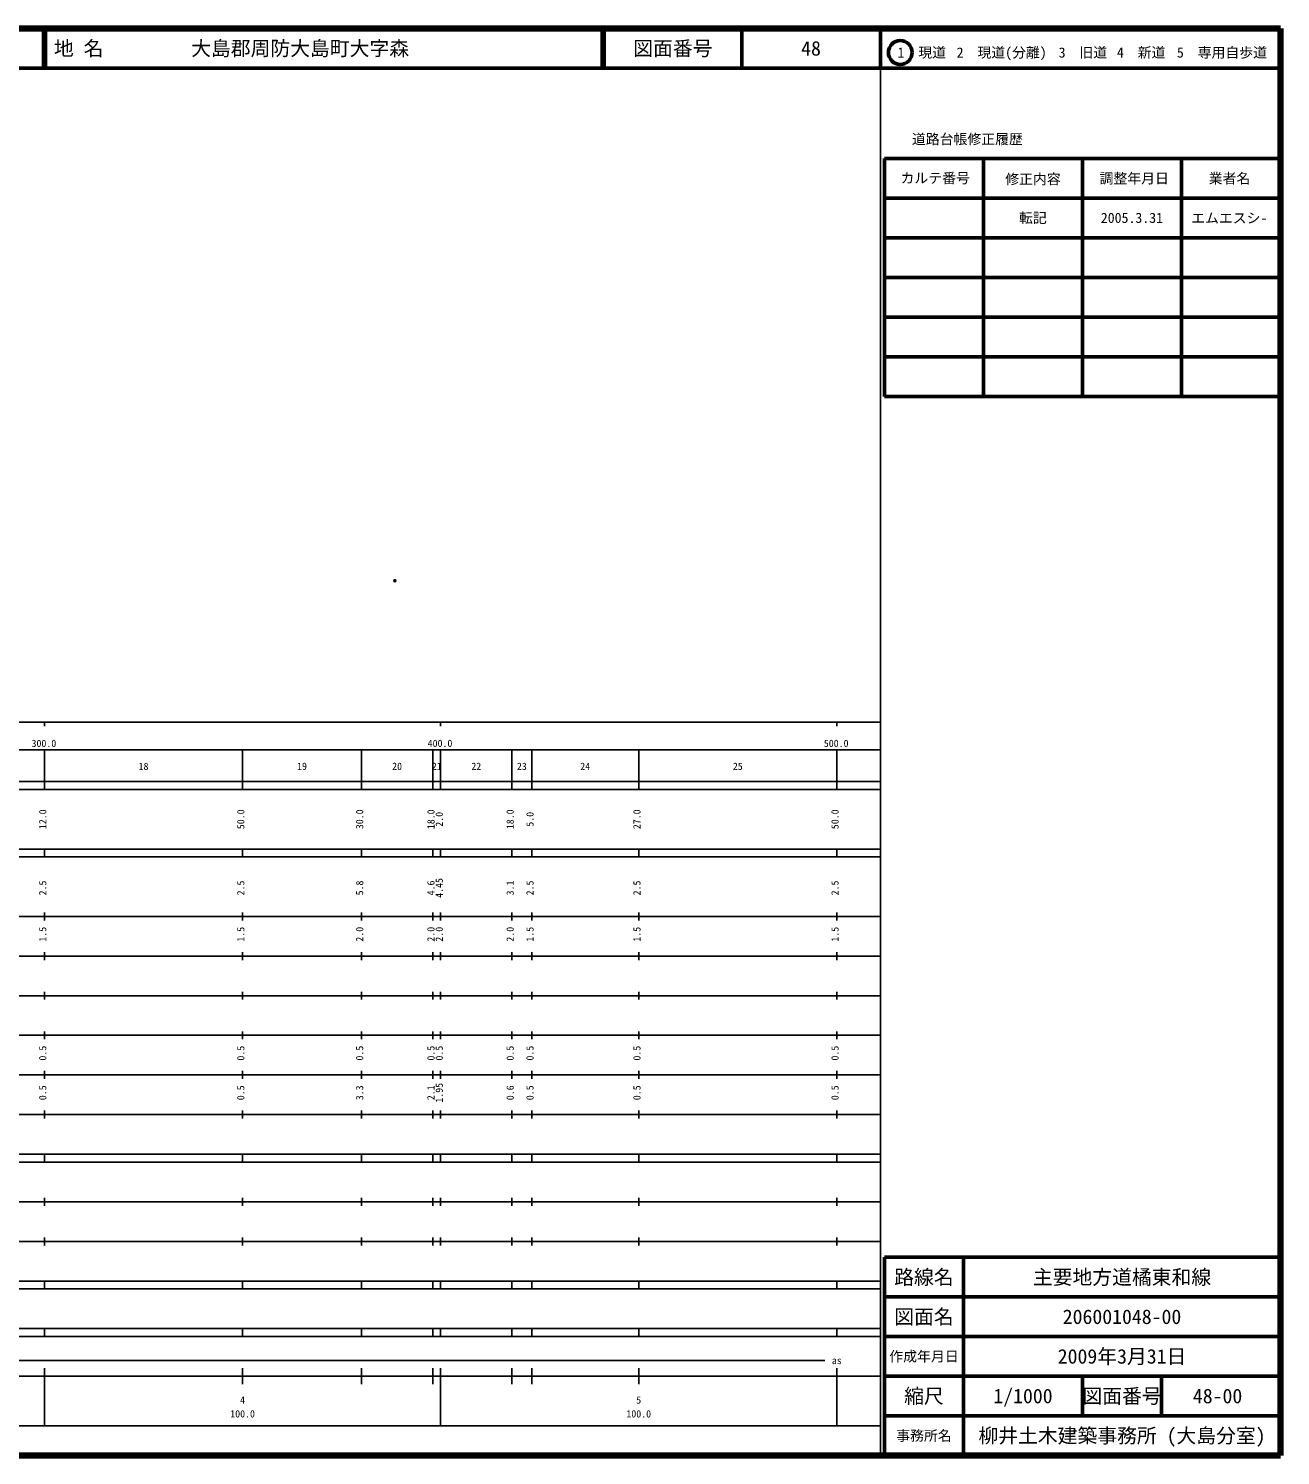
# Model space of a CAD drawing. Units: millimetres on the paper. Extents: x 40 to 680, y 20 to 380.
# Drawn here: x 364 to 680, y 20 to 380 of the extents above; entities that cross this region are included whole.
import ezdxf
from ezdxf.enums import TextEntityAlignment as Align

# ---------------------------------------------------------------- set-up
doc = ezdxf.new("R2010")
doc.units = ezdxf.units.MM
doc.header["$PDMODE"] = 32
doc.header["$PDSIZE"] = 0.5
doc.layers.add('M-OTRS', color=6, linetype='Continuous')
doc.layers.add('M-TTL-TXT', color=7, linetype='Continuous')
for name, color, linetype, lineweight in [('M-TTL', 2, 'Continuous', 140), ('M-TTL-BAND', 7, 'Continuous', 25), ('M-TTL-FRAM', 2, 'Continuous', 50), ('M-TTL-LINE', 7, 'Continuous', 50)]:
    doc.layers.add(name, color=color, linetype=linetype, lineweight=lineweight)
doc.styles.add('ＭＳ ゴシック', font='')
doc.styles.get('ＭＳ ゴシック').set_extended_font_data('MS Gothic')

msp = doc.modelspace()

# ---------------------------------------------------------------- linework, layer by layer
at = {"layer": 'M-OTRS'}
msp.add_point((456.441, 240.695), dxfattribs=at)
at = {"layer": 'M-TTL'}
for p, q in [((680, 380), (40, 380)), ((680, 20), (680, 380)), ((40, 20), (680, 20))]:
    msp.add_line(p, q, dxfattribs=at)
at = {"layer": 'M-TTL-BAND'}
for p, q in [((579, 20), (579, 370)), ((40, 205), (579, 205)), ((368, 205), (368, 204)), ((468, 205), (468, 204)), ((568, 205), (568, 204)), ((68, 198), (579, 198)), ((368, 188), (368, 198)), ((418, 188), (418, 198)), ((448, 188), (448, 198)), ((466, 188), (466, 198)), ((468, 188), (468, 198)), ((486, 188), (486, 198)), ((491, 188), (491, 198)), ((518, 188), (518, 198)), ((568, 188), (568, 198)), ((40, 190), (579, 190)), ((40, 188), (579, 188)), ((40, 173), (579, 173)), ((368, 171), (368, 173)), ((418, 171), (418, 173)), ((448, 171), (448, 173)), ((466, 171), (466, 173)), ((468, 171), (468, 173)), ((486, 171), (486, 173)), ((491, 171), (491, 173)), ((518, 171), (518, 173)), ((568, 171), (568, 173)), ((40, 171), (579, 171)), ((40, 156), (579, 156)), ((368, 155), (368, 157)), ((418, 155), (418, 157)), ((448, 155), (448, 157)), ((466, 155), (466, 157)), ((468, 155), (468, 157)), ((486, 155), (486, 157)), ((491, 155), (491, 157)), ((518, 155), (518, 157)), ((568, 155), (568, 157)), ((46, 146), (579, 146)), ((368, 145), (368, 147)), ((418, 145), (418, 147)), ((448, 145), (448, 147)), ((466, 145), (466, 147)), ((468, 145), (468, 147)), ((486, 145), (486, 147)), ((491, 145), (491, 147)), ((518, 145), (518, 147)), ((568, 145), (568, 147)), ((368, 135), (368, 137)), ((418, 135), (418, 137)), ((448, 135), (448, 137)), ((466, 135), (466, 137)), ((468, 135), (468, 137)), ((486, 135), (486, 137)), ((491, 135), (491, 137)), ((518, 135), (518, 137)), ((568, 135), (568, 137)), ((52, 136), (579, 136)), ((46, 126), (579, 126)), ((368, 125), (368, 127)), ((418, 125), (418, 127)), ((448, 125), (448, 127)), ((466, 125), (466, 127)), ((468, 125), (468, 127)), ((486, 125), (486, 127)), ((491, 125), (491, 127)), ((518, 125), (518, 127)), ((568, 125), (568, 127)), ((52, 116), (579, 116)), ((368, 115), (368, 117)), ((418, 115), (418, 117)), ((448, 115), (448, 117)), ((466, 115), (466, 117)), ((468, 115), (468, 117)), ((486, 115), (486, 117)), ((491, 115), (491, 117)), ((518, 115), (518, 117)), ((568, 115), (568, 117)), ((46, 106), (579, 106)), ((368, 105), (368, 107)), ((418, 105), (418, 107)), ((448, 105), (448, 107)), ((466, 105), (466, 107)), ((468, 105), (468, 107)), ((486, 105), (486, 107)), ((491, 105), (491, 107)), ((518, 105), (518, 107)), ((568, 105), (568, 107)), ((40, 96), (579, 96)), ((40, 94), (579, 94)), ((368, 94), (368, 96)), ((418, 94), (418, 96)), ((448, 94), (448, 96)), ((466, 94), (466, 96)), ((468, 94), (468, 96)), ((486, 94), (486, 96)), ((491, 94), (491, 96)), ((518, 94), (518, 96)), ((568, 94), (568, 96)), ((49, 84), (579, 84)), ((368, 83), (368, 85)), ((418, 83), (418, 85)), ((448, 83), (448, 85)), ((466, 83), (466, 85)), ((468, 83), (468, 85)), ((486, 83), (486, 85)), ((491, 83), (491, 85)), ((518, 83), (518, 85)), ((568, 83), (568, 85)), ((40, 74), (579, 74)), ((368, 73), (368, 75)), ((418, 73), (418, 75)), ((448, 73), (448, 75)), ((466, 73), (466, 75)), ((468, 73), (468, 75)), ((486, 73), (486, 75)), ((491, 73), (491, 75)), ((518, 73), (518, 75)), ((568, 73), (568, 75)), ((40, 64), (579, 64)), ((40, 62), (579, 62)), ((368, 62), (368, 64)), ((418, 62), (418, 64)), ((448, 62), (448, 64)), ((466, 62), (466, 64)), ((468, 62), (468, 64)), ((486, 62), (486, 64)), ((491, 62), (491, 64)), ((518, 62), (518, 64)), ((568, 62), (568, 64)), ((40, 52), (579, 52)), ((368, 50), (368, 52)), ((418, 50), (418, 52)), ((448, 50), (448, 52)), ((466, 50), (466, 52)), ((468, 50), (468, 52)), ((486, 50), (486, 52)), ((491, 50), (491, 52)), ((518, 50), (518, 52)), ((568, 50), (568, 52)), ((40, 50), (579, 50)), ((71, 44), (565, 44)), ((40, 40), (579, 40)), ((368, 27.5), (368, 42)), ((418, 38), (418, 42)), ((448, 38), (448, 42)), ((466, 38), (466, 42)), ((468, 27.5), (468, 42)), ((486, 38), (486, 42)), ((491, 38), (491, 42)), ((518, 38), (518, 42)), ((568, 27.5), (568, 42)), ((68, 27.5), (579, 27.5))]:
    msp.add_line(p, q, dxfattribs=at)
at = {"layer": 'M-TTL-FRAM'}
for p, q in [((580, 347.197), (580, 287.197)), ((580, 347.197), (680, 347.197)), ((580, 287.197), (680, 287.197)), ((680, 70), (580, 70)), ((580, 70), (580, 20))]:
    msp.add_line(p, q, dxfattribs=at)
at = {"layer": 'M-TTL-LINE'}
for p, q in [((367.75, 380), (367.75, 370)), ((368.25, 380), (368.25, 370)), ((508.747, 380), (508.747, 370)), ((509.247, 380), (509.247, 370)), ((543.997, 380), (543.997, 370)), ((579, 380), (579, 370)), ((40, 370), (680, 370)), ((605, 347.197), (605, 287.197)), ((630, 347.197), (630, 287.197)), ((655, 347.197), (655, 287.197)), ((580, 337.197), (680, 337.197)), ((580, 327.197), (680, 327.197)), ((580, 317.197), (680, 317.197)), ((580, 307.197), (680, 307.197)), ((580, 297.197), (680, 297.197)), ((600, 70), (600, 20)), ((680, 60), (580, 60)), ((680, 50), (580, 50)), ((680, 40), (580, 40)), ((630, 40), (630, 30)), ((650, 40), (650, 30)), ((680, 30), (580, 30))]:
    msp.add_line(p, q, dxfattribs=at)
msp.add_circle((584.031, 373.958), 3, dxfattribs=at)

# ---------------------------------------------------------------- texts
at = {"layer": 'M-TTL-BAND', "style": 'ＭＳ ゴシック'}
for s, p in [('300.0', (367.844, 198.195)), ('400.0', (467.844, 198.195)), ('500.0', (567.844, 198.195)), ('18', (393, 192.405)), ('19', (433, 192.405)), ('20', (457, 192.405)), ('21', (467, 192.405)), ('22', (477, 192.405)), ('23', (488.5, 192.405)), ('24', (504.5, 192.405)), ('25', (543, 192.405)), ('as', (568, 42.5)), ('4', (418, 32.523)), ('5', (518, 32.523)), ('100.0', (418, 29.033)), ('100.0', (518, 29.033))]:
    msp.add_text(s, height=1.833, dxfattribs=at).set_placement(p, align=Align.BOTTOM_CENTER)
for s, p in [('12.0', (369, 180.5)), ('50.0', (419, 180.5)), ('30.0', (449, 180.5)), ('18.0', (467, 180.5)), ('2.0', (469.1, 180.5)), ('18.0', (487, 180.5)), ('5.0', (492, 180.5)), ('27.0', (519, 180.5)), ('50.0', (569, 180.5)), ('2.5', (369, 163.174)), ('2.5', (419, 163.174)), ('5.8', (449, 163.174)), ('4.6', (467, 163.174)), ('4.45', (469.1, 163.174)), ('3.1', (487, 163.174)), ('2.5', (492, 163.174)), ('2.5', (519, 163.174)), ('2.5', (569, 163.174)), ('1.5', (369, 151.5)), ('1.5', (419, 151.5)), ('2.0', (449, 151.5)), ('2.0', (467, 151.5)), ('2.0', (469.1, 151.5)), ('2.0', (487, 151.5)), ('1.5', (492, 151.5)), ('1.5', (519, 151.5)), ('1.5', (569, 151.5)), ('0.5', (369, 121.5)), ('0.5', (419, 121.5)), ('0.5', (449, 121.5)), ('0.5', (467, 121.5)), ('0.5', (469.1, 121.5)), ('0.5', (487, 121.5)), ('0.5', (492, 121.5)), ('0.5', (519, 121.5)), ('0.5', (569, 121.5)), ('0.5', (369, 111.5)), ('0.5', (419, 111.5)), ('3.3', (449, 111.5)), ('2.1', (467, 111.5)), ('1.95', (469.1, 111.5)), ('0.6', (487, 111.5)), ('0.5', (492, 111.5)), ('0.5', (519, 111.5)), ('0.5', (569, 111.5))]:
    msp.add_text(s, height=1.833, rotation=90, dxfattribs=at).set_placement(p, align=Align.BOTTOM_CENTER)
at = {"layer": 'M-TTL-TXT', "style": 'ＭＳ ゴシック'}
for s, p in [('地 名', (370.38, 375)), ('大島郡周防大島町大字森', (405.024, 375))]:
    msp.add_text(s, height=3.666, dxfattribs=at).set_placement(p, align=Align.MIDDLE_LEFT)
for s, height, p in [('図面番号', 3.666, (526.622, 375)), ('48', 3.666, (561.497, 375)), ('1\u3000現道', 2.566, (589.448, 373.958)), ('2\u3000現道(分離)', 2.566, (609.619, 373.958)), ('3\u3000旧道', 2.566, (630.121, 373.958)), ('4\u3000新道', 2.566, (644.824, 373.958)), ('5\u3000専用自歩道', 2.566, (665.228, 373.958)), ('道路台帳修正履歴', 2.566, (600.968, 352.113)), ('カルテ番号', 2.566, (592.839, 342.277)), ('修正内容', 2.566, (617.509, 342.023)), ('調整年月日', 2.566, (643.089, 342.197)), ('業者名', 2.566, (667.134, 342.197)), ('転記', 2.566, (617.5, 332.245)), ('2005.3.31', 2.566, (642.5, 332.245)), ('エムエスシ-', 2.566, (667.077, 332.189)), ('路線名', 3.666, (590, 65)), ('路線名', 3.666, (590, 65)), ('主要地方道橘東和線', 3.666, (640, 65)), ('図面名', 3.666, (590, 55)), ('図面名', 3.666, (590, 55)), ('206001048-00', 3.666, (640, 55)), ('2009年3月31日', 3.666, (640, 45)), ('作成年月日', 2.566, (590, 45)), ('作成年月日', 2.566, (590, 45)), ('縮尺', 3.666, (590, 35)), ('縮尺', 3.666, (590, 35)), ('1/1000', 3.666, (615, 35)), ('図面番号', 3.666, (640, 35)), ('図面番号', 3.666, (640, 35)), ('48-00', 3.666, (664.125, 35)), ('事務所名', 2.566, (590, 25)), ('事務所名', 2.566, (590, 25)), ('柳井土木建築事務所 (大島分室)', 3.666, (640, 25))]:
    msp.add_text(s, height=height, dxfattribs=at).set_placement(p, align=Align.MIDDLE_CENTER)

doc.saveas('drawing.dxf')
